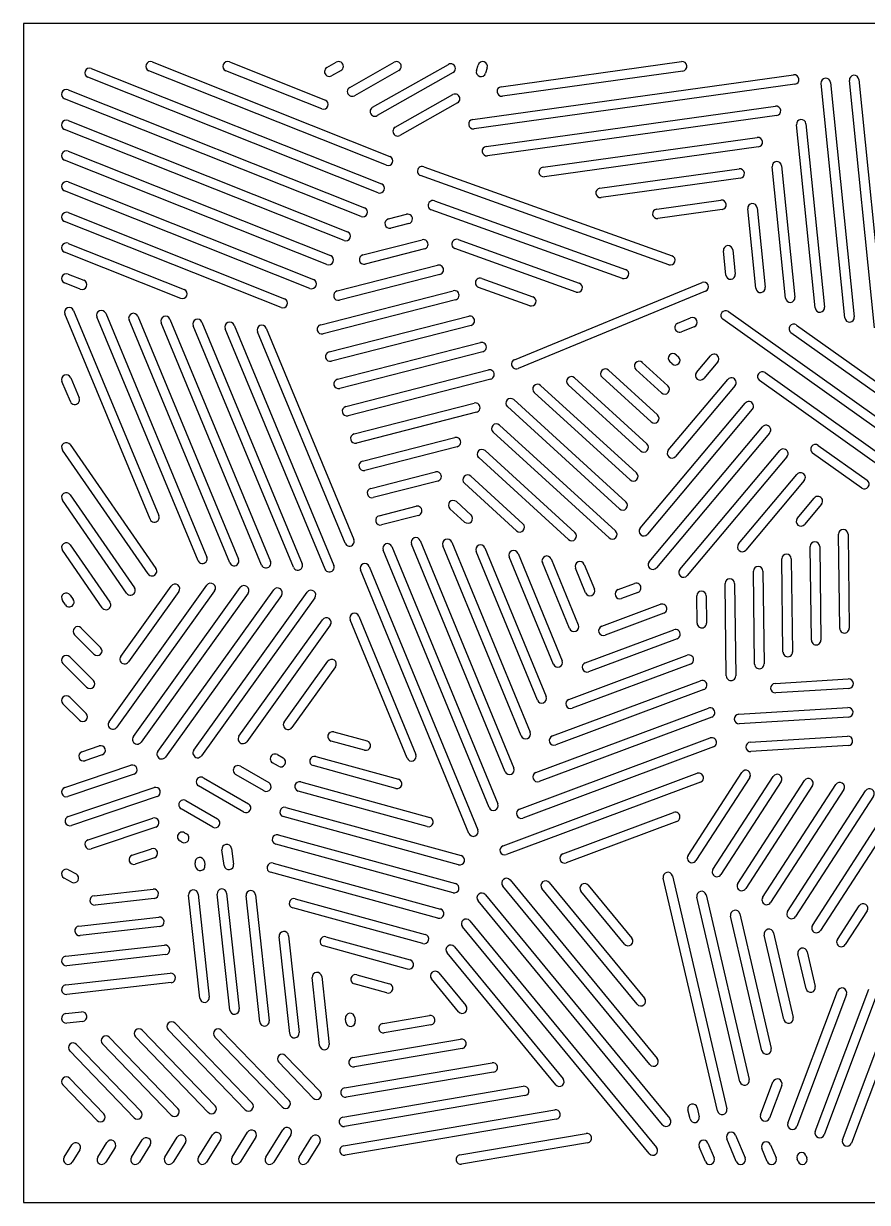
# Model space of a CAD drawing. Header units: inches. Extents: x 0 to 36, y 0 to 31.
# Drawn here: x 0 to 22.2, y 0 to 31 of the extents above; entities that cross this region are included whole.
import ezdxf

# ---------------------------------------------------------------- set-up
doc = ezdxf.new("R2010")
doc.units = ezdxf.units.IN
doc.layers.add('PROFILE', color=1, linetype='Continuous')
doc.layers.add('SLOTS', color=3, linetype='Continuous')

msp = doc.modelspace()

# ---------------------------------------------------------------- linework, layer by layer
at = {"layer": 'PROFILE'}
msp.add_lwpolyline([(0, 0), (36, 0), (36, 31), (0, 31)], close=True, dxfattribs=at)
at = {"layer": 'SLOTS'}
for p, q in [((1.782, 29.821), (9.419, 26.785)), ((3.384, 29.991), (9.638, 27.505)), ((5.414, 29.991), (7.94, 28.987)), ((7.982, 29.844), (8.229, 29.984)), ((8.352, 29.766), (8.105, 29.627)), ((8.581, 29.322), (9.753, 29.984)), ((9.876, 29.766), (8.704, 29.104)), ((9.18, 28.799), (11.178, 29.927)), ((11.916, 29.766), (11.959, 29.91)), ((12.199, 29.84), (12.156, 29.695)), ((12.565, 29.339), (17.311, 29.999)), ((9.327, 26.552), (1.69, 29.589)), ((9.546, 27.273), (3.292, 29.759)), ((7.847, 28.755), (5.322, 29.759)), ((11.301, 29.71), (9.303, 28.581)), ((11.818, 28.478), (20.259, 29.651)), ((17.345, 29.751), (12.599, 29.091)), ((21.229, 29.452), (21.855, 23.287)), ((22.387, 23.003), (21.727, 29.504)), ((21.975, 29.529), (22.636, 23.028)), ((1.171, 29.257), (8.971, 26.156)), ((20.294, 29.404), (11.852, 28.23)), ((21.607, 23.262), (20.981, 29.427)), ((8.879, 25.924), (1.079, 29.024)), ((9.779, 28.276), (11.295, 29.132)), ((11.418, 28.915), (9.902, 28.058)), ((12.173, 27.77), (19.781, 28.828)), ((19.816, 28.58), (12.207, 27.522)), ((8.431, 25.295), (1.079, 28.217)), ((1.171, 28.45), (8.523, 25.527)), ((20.826, 23.521), (20.337, 28.34)), ((20.586, 28.365), (21.075, 23.546)), ((13.668, 27.221), (19.303, 28.004)), ((1.171, 27.643), (8.075, 24.898)), ((19.337, 27.756), (13.702, 26.973)), ((7.982, 24.666), (1.079, 27.41)), ((16.976, 24.659), (10.445, 27.001)), ((10.53, 27.237), (17.061, 24.894)), ((15.163, 26.671), (18.825, 27.18)), ((20.046, 23.78), (19.696, 27.234)), ((19.944, 27.26), (20.295, 23.805)), ((1.171, 26.836), (7.626, 24.269)), ((18.859, 26.933), (15.197, 26.424)), ((7.534, 24.037), (1.079, 26.603)), ((16.658, 26.122), (18.347, 26.357)), ((15.756, 24.3), (10.726, 26.104)), ((10.811, 26.339), (15.841, 24.535)), ((18.381, 26.109), (16.692, 25.874)), ((19.266, 24.039), (19.054, 26.129)), ((19.303, 26.154), (19.515, 24.065)), ((6.775, 23.532), (1.079, 25.796)), ((1.171, 26.028), (6.867, 23.764)), ((9.602, 25.863), (10.077, 25.984)), ((10.139, 25.742), (9.664, 25.621)), ((1.171, 25.221), (4.226, 24.007)), ((8.927, 24.915), (10.485, 25.315)), ((11.433, 25.319), (14.621, 24.176)), ((4.134, 23.774), (1.079, 24.989)), ((10.548, 25.073), (8.989, 24.673)), ((14.537, 23.94), (11.348, 25.084)), ((18.477, 24.386), (18.412, 25.024)), ((18.661, 25.049), (18.726, 24.412)), ((8.252, 23.968), (10.894, 24.645)), ((1.493, 24.017), (1.079, 24.182)), ((1.171, 24.414), (1.586, 24.249)), ((10.956, 24.403), (8.314, 23.726)), ((12.055, 24.299), (13.401, 23.816)), ((12.914, 22.161), (17.85, 24.195)), ((7.817, 23.082), (11.302, 23.976)), ((13.317, 23.581), (11.97, 24.064)), ((17.945, 23.963), (13.009, 21.93)), ((11.364, 23.734), (7.879, 22.84)), ((3.327, 17.964), (1.087, 23.363)), ((1.317, 23.459), (3.558, 18.06)), ((4.591, 16.876), (1.931, 23.286)), ((2.162, 23.381), (4.822, 16.972)), ((3.006, 23.304), (5.658, 16.914)), ((8.037, 22.364), (11.711, 23.306)), ((17.216, 23.122), (17.548, 23.259)), ((18.543, 23.428), (23.277, 20.061)), ((5.427, 16.818), (2.775, 23.208)), ((6.263, 16.76), (3.619, 23.13)), ((3.85, 23.226), (6.494, 16.856)), ((7.099, 16.702), (4.463, 23.053)), ((4.694, 23.149), (7.33, 16.797)), ((7.931, 16.655), (5.308, 22.975)), ((5.539, 23.071), (8.162, 16.751)), ((6.383, 22.993), (8.691, 17.431)), ((11.773, 23.064), (8.099, 22.122)), ((17.643, 23.028), (17.311, 22.891)), ((23.132, 19.857), (18.399, 23.225)), ((20.336, 23.073), (23.818, 20.597)), ((8.461, 17.335), (6.152, 22.898)), ((23.673, 20.393), (20.191, 22.87)), ((8.257, 21.646), (12.021, 22.612)), ((12.083, 22.37), (8.319, 21.404)), ((16.28, 22.088), (16.955, 21.474)), ((17.062, 22.052), (17.004, 22.105)), ((17.172, 22.29), (17.231, 22.237)), ((17.705, 21.828), (18.072, 22.265)), ((18.264, 22.104), (17.896, 21.667)), ((8.477, 20.928), (12.23, 21.891)), ((16.51, 20.526), (15.22, 21.701)), ((15.388, 21.886), (16.679, 20.711)), ((16.786, 21.289), (16.112, 21.903)), ((19.508, 21.822), (22.737, 19.525)), ((1.231, 21.059), (1.01, 21.592)), ((1.24, 21.688), (1.462, 21.155)), ((12.292, 21.649), (8.539, 20.686)), ((13.604, 21.481), (16.126, 19.185)), ((16.234, 19.763), (14.328, 21.499)), ((14.496, 21.683), (16.402, 19.948)), ((16.964, 19.78), (18.528, 21.641)), ((18.719, 21.48), (17.155, 19.619)), ((22.592, 19.321), (19.363, 21.618)), ((12.897, 21.111), (15.85, 18.422)), ((15.958, 19), (13.436, 21.296)), ((8.697, 20.211), (11.855, 21.02)), ((11.917, 20.778), (8.759, 19.968)), ((15.682, 18.237), (12.729, 20.926)), ((16.222, 17.732), (18.983, 21.017)), ((19.174, 20.856), (16.414, 17.571)), ((15.406, 17.475), (12.352, 20.255)), ((12.52, 20.44), (15.574, 17.659)), ((16.46, 16.849), (19.438, 20.393)), ((19.63, 20.233), (16.651, 16.688)), ((1.228, 19.927), (3.481, 16.669)), ((8.917, 19.493), (11.345, 20.116)), ((11.407, 19.873), (8.979, 19.251)), ((20.906, 19.907), (22.197, 18.989)), ((3.276, 16.527), (1.022, 19.784)), ((14.339, 17.432), (11.974, 19.585)), ((12.142, 19.769), (14.507, 17.617)), ((17.268, 16.645), (19.894, 19.77)), ((20.085, 19.609), (17.46, 16.484)), ((22.052, 18.785), (20.761, 19.703)), ((9.137, 18.775), (10.836, 19.211)), ((10.898, 18.968), (9.2, 18.533)), ((12.972, 17.662), (11.597, 18.914)), ((11.765, 19.099), (13.14, 17.847)), ((18.812, 17.317), (20.349, 19.146)), ((20.541, 18.985), (19.004, 17.156)), ((1.228, 18.608), (2.918, 16.165)), ((2.712, 16.023), (1.022, 18.466)), ((9.358, 18.057), (10.326, 18.306)), ((11.387, 18.428), (11.773, 18.077)), ((20.356, 17.988), (20.805, 18.522)), ((20.996, 18.361), (20.548, 17.827)), ((10.389, 18.063), (9.42, 17.815)), ((11.605, 17.892), (11.219, 18.243)), ((10.437, 17.405), (12.902, 11.423)), ((11.266, 17.362), (13.326, 12.363)), ((21.473, 15.096), (21.442, 17.573)), ((21.692, 17.577), (21.723, 15.1)), ((2.066, 15.639), (1.022, 17.148)), ((1.228, 17.29), (2.271, 15.782)), ((12.247, 10.386), (9.46, 17.151)), ((9.691, 17.247), (12.479, 10.482)), ((12.671, 11.327), (10.206, 17.31)), ((13.094, 12.268), (11.035, 17.267)), ((13.518, 13.209), (11.906, 17.12)), ((12.138, 17.216), (13.749, 13.304)), ((13.009, 17.069), (14.173, 14.245)), ((20.727, 14.784), (20.696, 17.249)), ((20.946, 17.252), (20.977, 14.787)), ((13.941, 14.15), (12.778, 16.974)), ((14.365, 15.091), (13.65, 16.827)), ((13.881, 16.922), (14.596, 15.186)), ((14.752, 16.775), (15.02, 16.127)), ((19.981, 14.471), (19.95, 16.924)), ((20.2, 16.928), (20.231, 14.474)), ((11.718, 9.704), (8.863, 16.632)), ((9.094, 16.727), (11.949, 9.799)), ((14.788, 16.032), (14.521, 16.68)), ((19.235, 14.158), (19.204, 16.6)), ((19.454, 16.603), (19.485, 14.161)), ((2.248, 12.642), (4.823, 16.23)), ((2.556, 14.358), (3.884, 16.207)), ((2.89, 12.251), (5.703, 16.169)), ((15.646, 16.114), (16.077, 16.275)), ((18.489, 13.846), (18.458, 16.276)), ((18.708, 16.279), (18.739, 13.849)), ((1.101, 15.715), (1.022, 15.83)), ((1.228, 15.972), (1.307, 15.858)), ((5.026, 16.084), (2.451, 12.497)), ((4.087, 16.062), (2.759, 14.212)), ((5.906, 16.023), (3.093, 12.105)), ((3.532, 11.859), (6.582, 16.108)), ((6.785, 15.962), (3.735, 11.713)), ((4.479, 11.892), (7.461, 16.046)), ((7.664, 15.901), (4.682, 11.747)), ((16.164, 16.04), (15.733, 15.88)), ((17.721, 15.232), (17.712, 15.951)), ((17.962, 15.954), (17.971, 15.236)), ((15.213, 15.152), (16.757, 15.728)), ((5.668, 12.262), (7.865, 15.323)), ((10.09, 11.685), (8.592, 15.321)), ((8.823, 15.416), (10.321, 11.78)), ((16.845, 15.494), (15.3, 14.918)), ((1.85, 14.417), (1.338, 14.928)), ((1.514, 15.105), (2.027, 14.595)), ((8.068, 15.177), (5.871, 12.116)), ((14.78, 14.19), (17.109, 15.059)), ((17.196, 14.825), (14.867, 13.956)), ((1.213, 14.346), (1.836, 13.726)), ((14.347, 13.228), (17.461, 14.39)), ((1.659, 13.549), (1.037, 14.169)), ((6.857, 12.632), (8.004, 14.23)), ((8.207, 14.084), (7.06, 12.486)), ((17.548, 14.155), (14.434, 12.994)), ((13.914, 12.266), (17.813, 13.72)), ((19.773, 13.648), (21.699, 13.766)), ((17.9, 13.486), (14.001, 12.032)), ((21.714, 13.517), (19.789, 13.398)), ((1.469, 12.681), (1.037, 13.111)), ((1.213, 13.288), (1.645, 12.858)), ((13.481, 11.304), (18.019, 12.997)), ((18.106, 12.763), (13.568, 11.07)), ((18.816, 12.838), (21.69, 13.014)), ((21.706, 12.765), (18.831, 12.588)), ((8.971, 11.893), (8.096, 12.133)), ((8.162, 12.374), (9.037, 12.134)), ((13.048, 10.342), (18.065, 12.213)), ((19.12, 12.105), (21.682, 12.262)), ((1.537, 11.852), (1.99, 12.005)), ((18.152, 11.979), (13.135, 10.108)), ((21.697, 12.013), (19.136, 11.855)), ((1.085, 10.909), (2.826, 11.495)), ((2.07, 11.768), (1.616, 11.615)), ((5.704, 11.472), (6.451, 11.04)), ((6.705, 11.47), (6.553, 11.559)), ((6.678, 11.775), (6.83, 11.687)), ((9.796, 10.889), (7.62, 11.486)), ((7.686, 11.727), (9.862, 11.13)), ((2.906, 11.258), (1.165, 10.672)), ((4.73, 11.169), (5.917, 10.482)), ((6.326, 10.823), (5.579, 11.256)), ((12.615, 9.38), (17.72, 11.284)), ((17.482, 9.127), (18.894, 11.309)), ((19.104, 11.173), (17.692, 8.991)), ((18.137, 8.759), (19.719, 11.203)), ((1.177, 10.148), (3.434, 10.908)), ((5.792, 10.266), (4.605, 10.953)), ((7.293, 11.057), (10.687, 10.126)), ((17.807, 11.05), (12.702, 9.146)), ((19.929, 11.067), (18.347, 8.623)), ((18.792, 8.39), (20.544, 11.097)), ((20.754, 10.961), (19.001, 8.254)), ((19.446, 8.021), (21.369, 10.991)), ((21.579, 10.855), (19.656, 7.886)), ((3.513, 10.671), (1.257, 9.911)), ((4.272, 10.567), (5.104, 10.086)), ((10.621, 9.885), (7.227, 10.816)), ((20.101, 7.653), (22.152, 10.821)), ((22.362, 10.686), (20.311, 7.517)), ((20.756, 7.284), (22.875, 10.558)), ((4.978, 9.87), (4.147, 10.351)), ((6.901, 10.387), (11.512, 9.122)), ((14.187, 9.166), (17.102, 10.253)), ((23.085, 10.422), (20.966, 7.148)), ((1.698, 9.532), (3.398, 10.105)), ((11.446, 8.881), (6.834, 10.146)), ((17.19, 10.019), (14.274, 8.932)), ((3.478, 9.868), (1.777, 9.295)), ((4.235, 9.722), (4.29, 9.69)), ((6.699, 9.664), (11.365, 8.385)), ((2.86, 9.132), (3.363, 9.301)), ((4.165, 9.474), (4.11, 9.506)), ((5.467, 9.309), (5.527, 8.894)), ((11.299, 8.143), (6.633, 9.423)), ((3.443, 9.064), (2.939, 8.895)), ((5.279, 8.859), (5.22, 9.273)), ((1.185, 8.748), (1.384, 8.638)), ((4.525, 8.833), (4.511, 8.929)), ((4.759, 8.964), (4.773, 8.868)), ((10.901, 7.475), (6.497, 8.683)), ((6.564, 8.924), (10.967, 7.716)), ((1.263, 8.419), (1.065, 8.529)), ((12.802, 8.479), (16.67, 3.786)), ((13.83, 8.41), (16.337, 5.369)), ((18.256, 2.406), (16.828, 8.529)), ((17.071, 8.586), (18.499, 2.463)), ((1.856, 8.066), (3.41, 8.241)), ((4.637, 5.371), (4.343, 8.08)), ((4.592, 8.107), (4.886, 5.398)), ((5.425, 5.06), (5.095, 8.106)), ((5.343, 8.133), (5.674, 5.087)), ((6.214, 4.749), (5.854, 8.064)), ((6.102, 8.091), (6.462, 4.776)), ((12.15, 8.09), (17.002, 2.203)), ((16.477, 3.627), (12.609, 8.32)), ((16.144, 5.21), (13.637, 8.251)), ((15.811, 6.793), (14.666, 8.182)), ((14.859, 8.341), (16.004, 6.952)), ((17.958, 8.087), (19.09, 3.231)), ((3.438, 7.993), (1.884, 7.818)), ((7.148, 7.986), (10.568, 7.048)), ((16.809, 2.044), (11.958, 7.931)), ((18.847, 3.174), (17.714, 8.03)), ((21.411, 6.916), (21.984, 7.8)), ((1.458, 7.267), (3.559, 7.503)), ((10.502, 6.807), (7.081, 7.745)), ((19.427, 3.99), (18.601, 7.531)), ((18.844, 7.588), (19.67, 4.047)), ((22.193, 7.664), (21.621, 6.78)), ((3.587, 7.255), (1.486, 7.019)), ((16.463, 1.285), (11.55, 7.246)), ((11.743, 7.405), (16.656, 1.444)), ((7.002, 4.438), (6.725, 6.988)), ((6.974, 7.014), (7.25, 4.465)), ((7.957, 6.986), (10.17, 6.379)), ((20.007, 4.806), (19.487, 7.032)), ((19.731, 7.089), (20.25, 4.862)), ((1.111, 6.473), (3.708, 6.765)), ((3.736, 6.517), (1.139, 6.225)), ((10.104, 6.138), (7.891, 6.745)), ((14, 3.094), (11.142, 6.562)), ((11.335, 6.721), (14.193, 3.253)), ((20.587, 5.621), (20.374, 6.533)), ((20.617, 6.59), (20.83, 5.678)), ((1.111, 5.718), (3.857, 6.027)), ((7.79, 4.126), (7.596, 5.911)), ((7.845, 5.938), (8.038, 4.153)), ((8.766, 5.987), (9.624, 5.751)), ((10.927, 6.037), (11.637, 5.175)), ((3.885, 5.779), (1.139, 5.47)), ((9.557, 5.51), (8.7, 5.746)), ((11.444, 5.016), (10.734, 5.878)), ((20.829, 1.868), (22.237, 5.611)), ((20.11, 2.087), (21.416, 5.559)), ((21.65, 5.471), (20.344, 1.999)), ((22.471, 5.523), (21.063, 1.78)), ((1.111, 4.964), (1.528, 5.011)), ((21.548, 1.649), (22.873, 5.173)), ((23.107, 5.085), (21.782, 1.561)), ((1.556, 4.762), (1.139, 4.715)), ((3.985, 4.712), (6.011, 2.613)), ((8.478, 4.738), (8.467, 4.835)), ((8.716, 4.862), (8.726, 4.765)), ((9.449, 4.705), (10.676, 4.915)), ((10.718, 4.668), (9.491, 4.459)), ((2.258, 4.341), (4.063, 2.472)), ((4.857, 2.369), (2.942, 4.353)), ((3.122, 4.526), (5.037, 2.542)), ((5.831, 2.439), (3.805, 4.538)), ((6.806, 2.51), (5.029, 4.35)), ((5.209, 4.524), (6.985, 2.684)), ((1.395, 4.155), (3.088, 2.401)), ((3.883, 2.298), (2.079, 4.167)), ((8.661, 3.81), (11.5, 4.295)), ((11.542, 4.048), (8.703, 3.564)), ((2.909, 2.228), (1.215, 3.982)), ((6.893, 3.859), (7.802, 2.918)), ((7.622, 2.744), (6.713, 3.685)), ((8.448, 3.013), (12.325, 3.675)), ((12.367, 3.428), (8.49, 2.766)), ((1.215, 3.262), (2.114, 2.331)), ((19.391, 2.306), (19.715, 3.167)), ((1.934, 2.157), (1.035, 3.088)), ((8.404, 2.244), (13.149, 3.055)), ((13.191, 2.808), (8.446, 1.998)), ((19.949, 3.079), (19.625, 2.218)), ((17.723, 2.491), (17.778, 2.254)), ((8.42, 1.486), (13.974, 2.435)), ((14.016, 2.188), (8.462, 1.24)), ((17.535, 2.197), (17.479, 2.434)), ((6.371, 1.191), (6.82, 1.913)), ((1.954, 1.191), (2.194, 1.578)), ((2.837, 1.191), (3.12, 1.645)), ((3.721, 1.191), (4.045, 1.712)), ((4.257, 1.58), (3.933, 1.059)), ((4.604, 1.191), (4.97, 1.779)), ((5.182, 1.647), (4.816, 1.059)), ((5.487, 1.191), (5.895, 1.846)), ((6.107, 1.714), (5.7, 1.059)), ((7.033, 1.781), (6.583, 1.059)), ((7.254, 1.191), (7.579, 1.712)), ((7.791, 1.58), (7.467, 1.059)), ((11.482, 1.248), (14.799, 1.815)), ((14.841, 1.568), (11.524, 1.002)), ((18.007, 1.561), (18.17, 1.173)), ((18.753, 1.077), (18.501, 1.674)), ((18.732, 1.771), (18.983, 1.173)), ((1.07, 1.191), (1.269, 1.511)), ((1.481, 1.379), (1.282, 1.059)), ((2.407, 1.446), (2.166, 1.059)), ((3.332, 1.513), (3.049, 1.059)), ((17.939, 1.077), (17.776, 1.464)), ((19.566, 1.077), (19.422, 1.421)), ((19.652, 1.518), (19.797, 1.173)), ((20.38, 1.077), (20.355, 1.137)), ((20.585, 1.234), (20.611, 1.173))]:
    msp.add_line(p, q, dxfattribs=at)
for centre, start, end in [((1.736, 29.705), 68.3194, 248.3194), ((3.338, 29.875), 68.3194, 248.3194), ((5.368, 29.875), 68.3194, 248.3194), ((8.043, 29.736), 119.471, 299.471), ((8.29, 29.875), -60.529, 119.471), ((9.814, 29.875), -60.529, 119.471), ((11.239, 29.819), -60.529, 119.471), ((12.036, 29.73), -196.4808, -16.4808), ((12.079, 29.875), -16.4808, 163.5192), ((17.328, 29.875), -82.0858, 97.9142), ((20.277, 29.528), -82.0858, 97.9142), ((21.105, 29.44), 5.7987, 185.7987), ((21.851, 29.516), 5.7987, 185.7987), ((1.125, 29.141), 68.3194, 248.3194), ((8.643, 29.213), 119.471, 299.471), ((11.356, 29.023), -60.529, 119.471), ((12.582, 29.215), -262.0858, -82.0858), ((7.893, 28.871), -111.6806, 68.3194), ((9.242, 28.69), 119.471, 299.471), ((19.798, 28.704), -82.0858, 97.9142), ((1.125, 28.334), 68.3194, 248.3194), ((9.841, 28.167), 119.471, 299.471), ((11.835, 28.354), -262.0858, -82.0858), ((20.461, 28.352), 5.7987, 185.7987), ((19.32, 27.88), -82.0858, 97.9142), ((1.125, 27.526), 68.3194, 248.3194), ((12.19, 27.646), -262.0858, -82.0858), ((9.592, 27.389), -111.6806, 68.3194), ((19.82, 27.247), 5.7987, 185.7987), ((10.487, 27.119), 70.2698, 250.2698), ((13.685, 27.097), -262.0858, -82.0858), ((18.842, 27.057), -82.0858, 97.9142), ((1.125, 26.719), 68.3194, 248.3194), ((9.373, 26.669), -111.6806, 68.3194), ((15.18, 26.548), -262.0858, -82.0858), ((18.364, 26.233), -82.0858, 97.9142), ((8.925, 26.04), -111.6806, 68.3194), ((10.768, 26.221), 70.2698, 250.2698), ((16.675, 25.998), -262.0858, -82.0858), ((19.178, 26.142), 5.7987, 185.7987), ((1.125, 25.912), 68.3194, 248.3194), ((9.633, 25.742), -255.6132, -75.6132), ((10.108, 25.863), -75.6132, 104.3868), ((8.477, 25.411), -111.6806, 68.3194), ((1.125, 25.105), 68.3194, 248.3194), ((10.517, 25.194), -75.6132, 104.3868), ((11.39, 25.202), 70.2698, 250.2698), ((18.537, 25.036), 5.7987, 185.7987), ((8.028, 24.782), -111.6806, 68.3194), ((8.958, 24.794), -255.6132, -75.6132), ((17.018, 24.777), -109.7302, 70.2698), ((10.925, 24.524), -75.6132, 104.3868), ((15.799, 24.417), -109.7302, 70.2698), ((1.125, 24.298), 68.3194, 248.3194), ((1.539, 24.133), -111.6806, 68.3194), ((7.58, 24.153), -111.6806, 68.3194), ((12.012, 24.182), 70.2698, 250.2698), ((17.898, 24.079), -67.6106, 112.3894), ((18.601, 24.399), -174.2013, 5.7987), ((4.18, 23.891), -111.6806, 68.3194), ((8.283, 23.847), -255.6132, -75.6132), ((11.333, 23.855), -75.6132, 104.3868), ((14.579, 24.058), -109.7302, 70.2698), ((19.39, 24.052), -174.2013, 5.7987), ((6.821, 23.648), -111.6806, 68.3194), ((13.359, 23.699), -109.7302, 70.2698), ((20.171, 23.793), -174.2013, 5.7987), ((1.202, 23.411), 22.5392, 202.5392), ((2.046, 23.334), 22.5392, 202.5392), ((2.89, 23.256), 22.5392, 202.5392), ((3.735, 23.178), 22.5392, 202.5392), ((11.742, 23.185), -75.6132, 104.3868), ((17.596, 23.143), -67.6106, 112.3894), ((18.471, 23.326), 54.5727, 234.5727), ((20.951, 23.534), -174.2013, 5.7987), ((21.731, 23.275), -174.2013, 5.7987), ((4.579, 23.101), 22.5392, 202.5392), ((5.423, 23.023), 22.5392, 202.5392), ((6.267, 22.946), 22.5392, 202.5392), ((7.848, 22.961), -255.6132, -75.6132), ((17.263, 23.006), 112.3894, 292.3894), ((20.264, 22.972), 54.5727, 234.5727), ((8.068, 22.243), -255.6132, -75.6132), ((12.052, 22.491), -75.6132, 104.3868), ((17.088, 22.198), 47.6842, 227.6842), ((12.962, 22.046), 112.3894, 292.3894), ((16.196, 21.995), 47.6842, 227.6842), ((17.147, 22.144), -132.3158, 47.6842), ((18.168, 22.184), -40.0417, 139.9583), ((1.125, 21.64), 22.5392, 202.5392), ((12.261, 21.77), -75.6132, 104.3868), ((14.412, 21.591), 47.6842, 227.6842), ((15.304, 21.793), 47.6842, 227.6842), ((17.801, 21.748), -220.0417, -40.0417), ((19.436, 21.72), 54.5727, 234.5727), ((8.288, 21.525), -255.6132, -75.6132), ((13.52, 21.389), 47.6842, 227.6842), ((16.871, 21.381), -132.3158, 47.6842), ((18.623, 21.561), -40.0417, 139.9583), ((1.346, 21.107), -157.4608, 22.5392), ((12.813, 21.018), 47.6842, 227.6842), ((8.508, 20.807), -255.6132, -75.6132), ((11.886, 20.899), -75.6132, 104.3868), ((19.079, 20.937), -40.0417, 139.9583), ((12.436, 20.348), 47.6842, 227.6842), ((16.594, 20.618), -132.3158, 47.6842), ((8.728, 20.089), -255.6132, -75.6132), ((19.534, 20.313), -40.0417, 139.9583), ((1.125, 19.856), 34.678, 214.678), ((11.376, 19.994), -75.6132, 104.3868), ((16.318, 19.856), -132.3158, 47.6842), ((20.834, 19.805), 54.5727, 234.5727), ((12.058, 19.677), 47.6842, 227.6842), ((17.059, 19.7), -220.0417, -40.0417), ((19.99, 19.689), -40.0417, 139.9583), ((8.948, 19.372), -255.6132, -75.6132), ((10.867, 19.089), -75.6132, 104.3868), ((11.681, 19.006), 47.6842, 227.6842), ((16.042, 19.093), -132.3158, 47.6842), ((20.445, 19.065), -40.0417, 139.9583), ((22.124, 18.887), 234.5727, 414.5727), ((1.125, 18.537), 34.678, 214.678), ((9.168, 18.654), -255.6132, -75.6132), ((10.357, 18.185), -75.6132, 104.3868), ((11.303, 18.336), 47.6842, 227.6842), ((15.766, 18.33), -132.3158, 47.6842), ((20.9, 18.442), -40.0417, 139.9583), ((3.443, 18.012), -157.4608, 22.5392), ((9.389, 17.936), -255.6132, -75.6132), ((11.689, 17.985), -132.3158, 47.6842), ((20.452, 17.908), -220.0417, -40.0417), ((13.056, 17.754), -132.3158, 47.6842), ((16.318, 17.652), -220.0417, -40.0417), ((21.567, 17.575), 0.7325, 180.7325), ((8.576, 17.383), -157.4608, 22.5392), ((10.322, 17.357), 22.3935, 202.3935), ((11.15, 17.315), 22.3935, 202.3935), ((14.423, 17.524), -132.3158, 47.6842), ((15.49, 17.567), -132.3158, 47.6842), ((20.821, 17.25), 0.7325, 180.7325), ((1.125, 17.219), 34.678, 214.678), ((9.576, 17.199), 22.3935, 202.3935), ((12.022, 17.168), 22.3935, 202.3935), ((12.894, 17.021), 22.3935, 202.3935), ((18.908, 17.236), -220.0417, -40.0417), ((20.075, 16.926), 0.7325, 180.7325), ((4.706, 16.924), -157.4608, 22.5392), ((5.542, 16.866), -157.4608, 22.5392), ((6.379, 16.808), -157.4608, 22.5392), ((7.215, 16.749), -157.4608, 22.5392), ((8.046, 16.703), -157.4608, 22.5392), ((8.979, 16.679), 22.3935, 202.3935), ((13.765, 16.874), 22.3935, 202.3935), ((14.637, 16.728), 22.3935, 202.3935), ((16.556, 16.769), -220.0417, -40.0417), ((3.379, 16.598), -145.322, 34.678), ((17.364, 16.565), -220.0417, -40.0417), ((19.329, 16.602), 0.7325, 180.7325), ((2.815, 16.094), -145.322, 34.678), ((3.985, 16.135), -35.6704, 144.3296), ((4.925, 16.157), -35.6704, 144.3296), ((5.804, 16.096), -35.6704, 144.3296), ((6.683, 16.035), -35.6704, 144.3296), ((14.904, 16.079), -157.6065, 22.3935), ((16.12, 16.158), -69.546, 110.454), ((18.583, 16.277), 0.7325, 180.7325), ((1.125, 15.901), 34.678, 214.678), ((1.204, 15.786), -145.322, 34.678), ((7.563, 15.973), -35.6704, 144.3296), ((15.689, 15.997), -249.546, -69.546), ((17.837, 15.953), 0.7325, 180.7325), ((2.169, 15.711), -145.322, 34.678), ((16.801, 15.611), -69.546, 110.454), ((7.967, 15.25), -35.6704, 144.3296), ((8.707, 15.369), 22.3935, 202.3935), ((17.846, 15.234), -179.2675, 0.7325), ((1.426, 15.017), 45.1139, 225.1139), ((14.481, 15.138), -157.6065, 22.3935), ((15.256, 15.035), -249.546, -69.546), ((17.153, 14.942), -69.546, 110.454), ((21.598, 15.098), -179.2675, 0.7325), ((1.939, 14.506), -134.8861, 45.1139), ((20.852, 14.785), -179.2675, 0.7325), ((1.125, 14.258), 45.1139, 225.1139), ((2.658, 14.285), 144.3296, 324.3296), ((8.105, 14.157), -35.6704, 144.3296), ((17.505, 14.272), -69.546, 110.454), ((20.106, 14.473), -179.2675, 0.7325), ((14.057, 14.198), -157.6065, 22.3935), ((14.823, 14.073), -249.546, -69.546), ((19.36, 14.16), -179.2675, 0.7325), ((1.748, 13.638), -134.8861, 45.1139), ((17.856, 13.603), -69.546, 110.454), ((18.614, 13.847), -179.2675, 0.7325), ((19.781, 13.523), 93.5148, 273.5148), ((21.707, 13.641), -86.4852, 93.5148), ((1.125, 13.199), 45.1139, 225.1139), ((13.634, 13.257), -157.6065, 22.3935), ((14.39, 13.111), -249.546, -69.546), ((1.557, 12.769), -134.8861, 45.1139), ((18.063, 12.88), -69.546, 110.454), ((18.824, 12.713), 93.5148, 273.5148), ((21.698, 12.889), -86.4852, 93.5148), ((2.35, 12.569), 144.3296, 324.3296), ((6.958, 12.559), 144.3296, 324.3296), ((2.992, 12.178), 144.3296, 324.3296), ((5.769, 12.189), 144.3296, 324.3296), ((8.129, 12.253), 74.6612, 254.6612), ((9.004, 12.013), -105.3388, 74.6612), ((13.21, 12.316), -157.6065, 22.3935), ((13.957, 12.149), -249.546, -69.546), ((18.109, 12.096), -69.546, 110.454), ((19.128, 11.98), 93.5148, 273.5148), ((21.689, 12.137), -86.4852, 93.5148), ((1.577, 11.734), 108.6008, 288.6008), ((2.03, 11.886), -71.3992, 108.6008), ((3.634, 11.786), 144.3296, 324.3296), ((4.581, 11.819), 144.3296, 324.3296), ((6.615, 11.667), 59.9505, 239.9505), ((10.206, 11.732), -157.6065, 22.3935), ((2.866, 11.376), -71.3992, 108.6008), ((5.641, 11.364), 59.9505, 239.9505), ((6.768, 11.579), -120.0495, 59.9505), ((7.653, 11.606), 74.6612, 254.6612), ((4.667, 11.061), 59.9505, 239.9505), ((12.787, 11.375), -157.6065, 22.3935), ((13.524, 11.187), -249.546, -69.546), ((17.763, 11.167), -69.546, 110.454), ((18.999, 11.241), -32.9166, 147.0834), ((19.824, 11.135), -32.9166, 147.0834), ((1.125, 10.79), 108.6008, 288.6008), ((3.473, 10.789), -71.3992, 108.6008), ((6.388, 10.932), -120.0495, 59.9505), ((7.26, 10.936), 74.6612, 254.6612), ((9.829, 11.009), -105.3388, 74.6612), ((20.649, 11.029), -32.9166, 147.0834), ((21.474, 10.923), -32.9166, 147.0834), ((22.257, 10.753), -32.9166, 147.0834), ((4.21, 10.459), 59.9505, 239.9505), ((5.855, 10.374), -120.0495, 59.9505), ((6.868, 10.266), 74.6612, 254.6612), ((12.363, 10.434), -157.6065, 22.3935), ((13.091, 10.225), -249.546, -69.546), ((17.146, 10.136), -69.546, 110.454), ((1.217, 10.03), 108.6008, 288.6008), ((3.438, 9.986), -71.3992, 108.6008), ((5.041, 9.978), -120.0495, 59.9505), ((10.654, 10.005), -105.3388, 74.6612), ((4.172, 9.614), 59.9505, 239.9505), ((4.228, 9.582), -120.0495, 59.9505), ((6.666, 9.544), 74.6612, 254.6612), ((11.833, 9.752), -157.6065, 22.3935), ((1.737, 9.414), 108.6008, 288.6008), ((3.403, 9.183), -71.3992, 108.6008), ((5.343, 9.291), 8.128, 188.128), ((12.658, 9.263), -249.546, -69.546), ((2.9, 9.013), 108.6008, 288.6008), ((4.635, 8.946), 8.128, 188.128), ((11.479, 9.001), -105.3388, 74.6612), ((14.231, 9.049), -249.546, -69.546), ((17.587, 9.059), -212.9166, -32.9166), ((1.125, 8.638), 61.191, 241.191), ((4.649, 8.85), 188.128, 368.128), ((5.403, 8.876), 188.128, 368.128), ((6.53, 8.803), 74.6612, 254.6612), ((16.95, 8.558), 13.1291, 193.1291), ((18.242, 8.691), -212.9166, -32.9166), ((1.324, 8.529), -118.809, 61.191), ((11.332, 8.264), -105.3388, 74.6612), ((12.705, 8.399), 39.4948, 219.4948), ((13.734, 8.331), 39.4948, 219.4948), ((14.762, 8.262), 39.4948, 219.4948), ((18.897, 8.322), -212.9166, -32.9166), ((1.87, 7.942), 96.4204, 276.4204), ((3.424, 8.117), -83.5796, 96.4204), ((4.468, 8.094), 6.1921, 186.1921), ((5.219, 8.119), 6.1921, 186.1921), ((5.978, 8.077), 6.1921, 186.1921), ((12.054, 8.01), 39.4948, 219.4948), ((17.836, 8.058), 13.1291, 193.1291), ((7.114, 7.865), 74.6612, 254.6612), ((19.551, 7.953), -212.9166, -32.9166), ((22.089, 7.732), -32.9166, 147.0834), ((3.573, 7.379), -83.5796, 96.4204), ((10.934, 7.596), -105.3388, 74.6612), ((11.646, 7.326), 39.4948, 219.4948), ((18.723, 7.559), 13.1291, 193.1291), ((20.206, 7.585), -212.9166, -32.9166), ((1.472, 7.143), 96.4204, 276.4204), ((19.609, 7.06), 13.1291, 193.1291), ((20.861, 7.216), -212.9166, -32.9166), ((6.849, 7.001), 6.1921, 186.1921), ((7.924, 6.866), 74.6612, 254.6612), ((10.535, 6.927), -105.3388, 74.6612), ((15.907, 6.873), 219.4948, 399.4948), ((21.516, 6.848), -212.9166, -32.9166), ((3.722, 6.641), -83.5796, 96.4204), ((11.238, 6.642), 39.4948, 219.4948), ((20.496, 6.561), 13.1291, 193.1291), ((1.125, 6.349), 96.4204, 276.4204), ((10.137, 6.259), -105.3388, 74.6612), ((3.871, 5.903), -83.5796, 96.4204), ((7.72, 5.925), 6.1921, 186.1921), ((8.733, 5.866), 74.6612, 254.6612), ((10.83, 5.957), 39.4948, 219.4948), ((1.125, 5.594), 96.4204, 276.4204), ((9.591, 5.631), -105.3388, 74.6612), ((20.708, 5.649), -166.8709, 13.1291), ((21.533, 5.515), -20.6109, 159.3891), ((4.761, 5.385), 186.1921, 366.1921), ((16.24, 5.29), 219.4948, 399.4948), ((1.125, 4.84), 96.4204, 276.4204), ((1.542, 4.886), -83.5796, 96.4204), ((5.55, 5.073), 186.1921, 366.1921), ((8.592, 4.849), 6.1921, 186.1921), ((11.541, 5.095), 219.4948, 399.4948), ((3.895, 4.625), 43.9894, 223.9894), ((6.338, 4.762), 186.1921, 366.1921), ((8.602, 4.752), 186.1921, 366.1921), ((9.47, 4.582), -260.3096, -80.3096), ((10.697, 4.792), -80.3096, 99.6904), ((20.128, 4.834), -166.8709, 13.1291), ((2.169, 4.254), 43.9894, 223.9894), ((3.032, 4.439), 43.9894, 223.9894), ((5.119, 4.437), 43.9894, 223.9894), ((7.126, 4.451), 186.1921, 366.1921), ((1.305, 4.068), 43.9894, 223.9894), ((7.914, 4.14), 186.1921, 366.1921), ((11.521, 4.172), -80.3096, 99.6904), ((19.548, 4.018), -166.8709, 13.1291), ((6.803, 3.772), 43.9894, 223.9894), ((8.682, 3.687), -260.3096, -80.3096), ((16.573, 3.706), 219.4948, 399.4948), ((12.346, 3.551), -80.3096, 99.6904), ((1.125, 3.175), 43.9894, 223.9894), ((14.097, 3.173), 219.4948, 399.4948), ((18.969, 3.203), -166.8709, 13.1291), ((19.832, 3.123), -20.6109, 159.3891), ((7.712, 2.831), 223.9894, 403.9894), ((8.469, 2.889), -260.3096, -80.3096), ((13.17, 2.931), -80.3096, 99.6904), ((4.947, 2.456), 223.9894, 403.9894), ((5.921, 2.526), 223.9894, 403.9894), ((6.895, 2.597), 223.9894, 403.9894), ((17.601, 2.463), 13.1291, 193.1291), ((2.024, 2.244), 223.9894, 403.9894), ((2.998, 2.314), 223.9894, 403.9894), ((3.973, 2.385), 223.9894, 403.9894), ((8.425, 2.121), -260.3096, -80.3096), ((13.995, 2.311), -80.3096, 99.6904), ((16.906, 2.123), 219.4948, 399.4948), ((17.656, 2.225), -166.8709, 13.1291), ((18.378, 2.434), -166.8709, 13.1291), ((19.508, 2.262), 159.3891, 339.3891), ((6.001, 1.78), -31.9021, 148.0979), ((6.927, 1.847), -31.9021, 148.0979), ((20.227, 2.043), 159.3891, 339.3891), ((20.946, 1.824), 159.3891, 339.3891), ((1.375, 1.445), -31.9021, 148.0979), ((2.301, 1.512), -31.9021, 148.0979), ((3.226, 1.579), -31.9021, 148.0979), ((4.151, 1.646), -31.9021, 148.0979), ((5.076, 1.713), -31.9021, 148.0979), ((7.685, 1.646), -31.9021, 148.0979), ((14.82, 1.691), -80.3096, 99.6904), ((17.891, 1.512), 22.8161, 202.8161), ((18.616, 1.723), 22.8161, 202.8161), ((19.537, 1.469), 22.8161, 202.8161), ((21.665, 1.605), 159.3891, 339.3891), ((8.441, 1.363), -260.3096, -80.3096), ((11.503, 1.125), -260.3096, -80.3096), ((16.559, 1.365), 219.4948, 399.4948), ((20.47, 1.185), 22.8161, 202.8161), ((1.176, 1.125), -211.9021, -31.9021), ((2.06, 1.125), -211.9021, -31.9021), ((2.943, 1.125), -211.9021, -31.9021), ((3.827, 1.125), -211.9021, -31.9021), ((4.71, 1.125), -211.9021, -31.9021), ((5.594, 1.125), -211.9021, -31.9021), ((6.477, 1.125), -211.9021, -31.9021), ((7.36, 1.125), -211.9021, -31.9021), ((18.054, 1.125), -157.1839, 22.8161), ((18.868, 1.125), -157.1839, 22.8161), ((19.682, 1.125), -157.1839, 22.8161), ((20.495, 1.125), -157.1839, 22.8161)]:
    msp.add_arc(centre, 0.125, start, end, dxfattribs=at)

doc.saveas('drawing.dxf')
